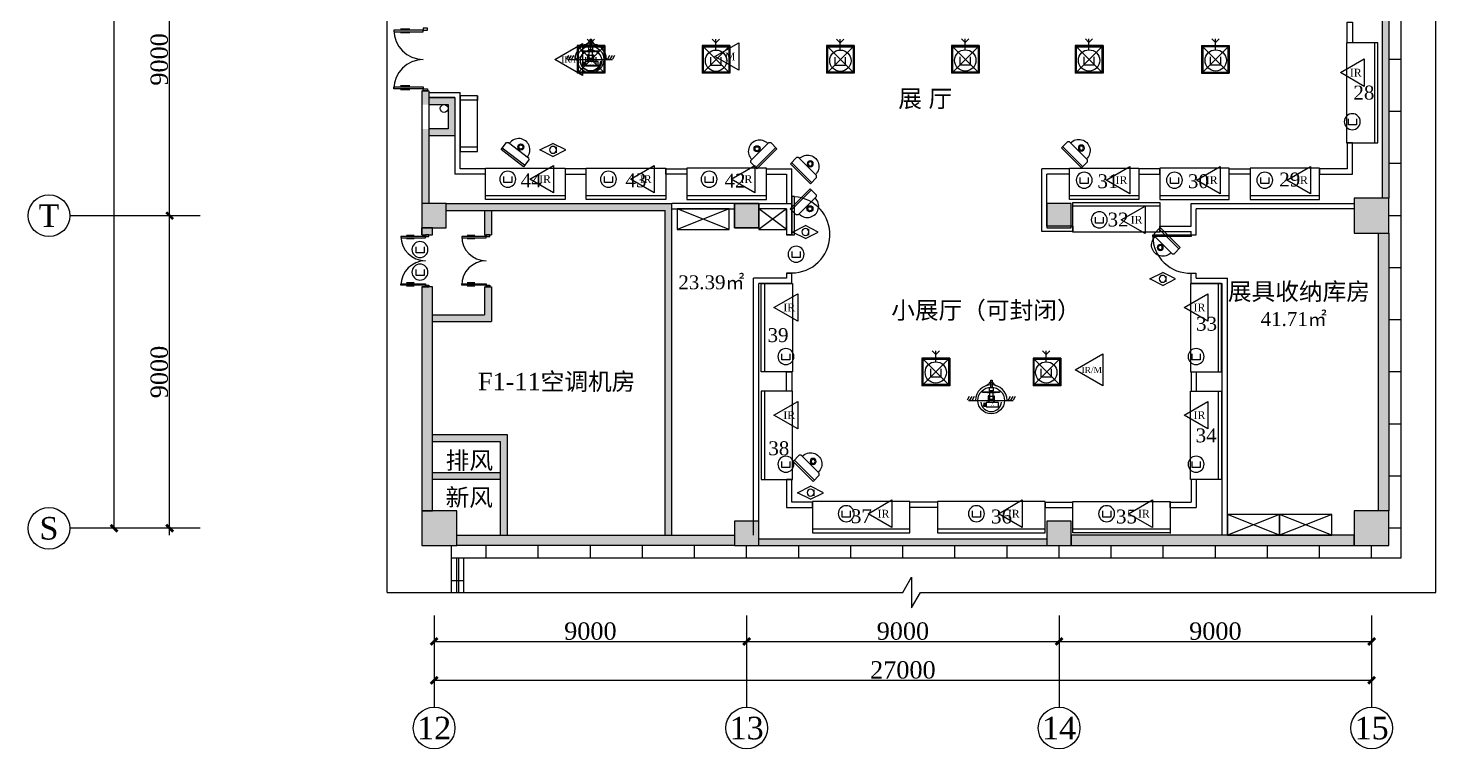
# Model space of a CAD drawing. Header units: millimetres. Extents: x 99 to 564, y 30 to 390.
# Drawn here: x 98.6 to 368.9, y 30 to 168.4 of the extents above; entities that cross this region are included whole.
import ezdxf
from ezdxf.enums import TextEntityAlignment as Align

# ---------------------------------------------------------------- set-up
doc = ezdxf.new("R2010")
doc.units = ezdxf.units.MM
doc.header["$LTSCALE"] = 0.1
for name, color, linetype in [('二期前端-报警吸顶双鉴', 4, 'Continuous'), ('二期前端-报警微波', 181, 'Continuous'), ('二期前端-报警被动红外', 1, 'Continuous'), ('二期前端-报警门磁', 5, 'Continuous'), ('二期前端-无线门磁', 241, 'Continuous'), ('二期前端-视频球机', 30, 'Continuous'), ('二期前端-视频监听', 21, 'Continuous'), ('二期前端-视频红外半球', 3, 'Continuous'), ('墙体柱芯', 252, 'Continuous'), ('展柜', 253, 'Continuous'), ('标尺', 3, 'Continuous')]:
    doc.layers.add(name, color=color, linetype=linetype)
doc.styles.get("Standard").update_dxf_attribs({"font": 'times.ttf'})

# ---------------------------------------------------------------- blocks, each defined once
blk = doc.blocks.new('门磁开关')
at = {"ltscale": 100}
for p, q in [((-3.9, 2.7), (-3.9, -3.2)), ((3.8, -3.2), (3.8, 2.7)), ((-3.9, -3.2), (3.8, -3.2))]:
    blk.add_line(p, q, dxfattribs=at)
blk.add_circle((0, 0), 7.74, dxfattribs=at)
blk = doc.blocks.new('A$C4DA850C4')
at = {"ltscale": 20}
blk.add_lwpolyline([(0, 2.64), (4.56, 5.27), (4.56, 0)], close=True, dxfattribs=at)
blk.add_text('IR', height=1.5, dxfattribs=at).set_placement((2.94, 2.64), align=Align.MIDDLE_CENTER)
blk = doc.blocks.new('A$C078C5716')
at = {"ltscale": 20}
blk.add_lwpolyline([(0.1, 3.66), (5.43, 6.74), (5.43, 0.59)], close=True, dxfattribs=at)
blk.add_text('IR/M', height=1.2, dxfattribs=at).set_placement((3.3, 3.66), align=Align.MIDDLE_CENTER)
blk = doc.blocks.new('半球固定摄像机')
for p, q in [((-11, 0), (11, 0)), ((-11, -6.7), (-11, 0)), ((11, 0), (11, -6.7)), ((-11, -1.4), (11, -1.4)), ((-9.9, -7.8), (-11, -6.7)), ((9.9, -7.8), (-9.9, -7.8)), ((11, -6.7), (9.9, -7.8))]:
    blk.add_line(p, q)
for radius in [2.35, 1.57]:
    blk.add_circle((0, -10.9), radius)
blk.add_arc((0, -8.1), 8.77, 177.873, 2.127)
blk = doc.blocks.new('监听头')
for p, q in [((12.8, 6.4), (0, 0)), ((0, 0), (12.8, -6.4)), ((12.8, 6.4), (25.6, 0)), ((25.6, 0), (12.8, -6.4)), ((16.3, 2.9), (16.3, -2.9))]:
    blk.add_line(p, q)
blk.add_circle((12.9, -0.1), 3.43)
blk = doc.blocks.new('室内彩色球型摄像机')
for p, q in [((-2.3, 17), (-4.8, 15.5)), ((-1.5, 18.6), (-2.3, 17)), ((0.2, 18.6), (-1.5, 18.6)), ((0.2, 18.6), (1.9, 18.6)), ((1.9, 18.6), (2.7, 17)), ((2.7, 17), (5.3, 15.5)), ((-21.7, 4.7), (-23.7, 1.3)), ((-22.4, 1), (21.8, 1)), ((-19.2, 4.7), (-21.3, 1.3)), ((-16.8, 4.7), (-18.9, 1.3)), ((-2.9, 5.6), (-2.9, -1.2)), ((-1.7, 5.6), (-2.9, 5.6)), ((-2.4, 5.1), (-2.4, -0.8)), ((-1.7, 5.1), (-2.4, 5.1)), ((-1.7, 5.1), (1.9, 5.1)), ((1.9, 5.6), (3, 5.6)), ((2.5, 5.1), (1.9, 5.1)), ((2.5, -0.8), (2.5, 5.1)), ((3, 5.6), (3, -1.2)), ((18.8, 4.7), (16.8, 1.3)), ((21.3, 4.7), (19.2, 1.3)), ((23.7, 4.7), (21.7, 1.3)), ((-7.4, -1.5), (-7.4, -3.4)), ((-6.5, -2.1), (-7.4, -1.5)), ((-7.4, -5.2), (-7.4, -3.4)), ((-6.5, -4.6), (-7.4, -5.2))]:
    blk.add_line(p, q)
for points in [[(-0.4, 13.8), (-0.4, 20.9), (0.9, 20.9), (0.9, 13.8)], [(-8.5, 8.7), (-8.5, 9.5), (8.3, 9.5), (8.3, 8.7)], [(-3.6, 8.3), (-3.6, 8.7), (3.8, 8.7), (3.8, 8.3)], [(-2.4, 1.8), (-2.4, -0.8), (2.5, -0.8), (2.5, 1.8)], [(-1.7, 10.3), (-1.7, 13.8), (1.9, 13.8), (1.9, 10.3)], [(-1.7, 8.3), (-1.7, 1.8), (1.9, 1.8), (1.9, 8.3)], [(-1.2, 9.5), (-1.2, 10.2), (1.6, 10.2), (1.6, 9.5)], [(-6.5, -2.1), (-6.5, -4.6), (-5, -4.6), (-5, -2.1)], [(-5, -1.2), (-5, -5.3), (7.4, -5.3), (7.4, -1.2)]]:
    blk.add_lwpolyline(points, close=True)
at = {"const_width": 0.357}
for points in [[(-0.1, -4.2, 1), (0.4, -4.2, 1)], [(1, -2.4, 1), (1.5, -2.4, 1)], [(2.6, -4.2, -1), (2.2, -4.2, -1)]]:
    blk.add_lwpolyline(points, format="xyb", close=True, dxfattribs=at)
blk.add_circle((0, 0.9), 13.2)
for centre, radius, start, end in [((0.1, 0.8), 15.6, 0.5284, 179.4716), ((0, 0), 10.1, 183.6272, 356.3728)]:
    blk.add_arc(centre, radius, start, end)
blk = doc.blocks.new('A$C69C979D4')
at = {"ltscale": 20}
blk.add_lwpolyline([(0, 2.64), (4.56, 5.27), (4.56, 0)], close=True, dxfattribs=at)
blk.add_text('M', height=1.5, dxfattribs=at).set_placement((2.94, 2.64), align=Align.MIDDLE_CENTER)

msp = doc.modelspace()

# ---------------------------------------------------------------- hatches: boundary and pattern name
at = {"layer": '墙体柱芯'}
h = msp.add_hatch(color=256, dxfattribs=at)
h.dxf.hatch_style = 1
h.paths.add_polyline_path([(359.92, 189.05), (358.59, 189.05), (358.59, 135.72), (359.92, 135.72)])
h = msp.add_hatch(color=256, dxfattribs=at)
h.dxf.hatch_style = 1
h.paths.add_polyline_path([(175.59, 149.05), (174.25, 149.05), (174.25, 134.72), (175.59, 134.72)])
h.paths.add_polyline_path([(175.59, 156.38), (174.25, 156.38), (174.25, 153.72), (175.59, 153.72)])
h.paths.add_polyline_path([(176.59, 155.05), (175.59, 155.05), (175.59, 153.72), (175.85, 153.72), (176.59, 153.72)])
h.paths.add_polyline_path([(180.59, 155.05), (176.59, 155.05), (176.59, 153.72), (179.25, 153.72), (179.25, 149.05), (176.59, 149.05), (176.59, 147.72), (180.59, 147.72)])
h.paths.add_polyline_path([(176.59, 149.05), (175.59, 149.05), (175.59, 147.72), (176.59, 147.72)])
h = msp.add_hatch(color=256, dxfattribs=at)
h.dxf.hatch_style = 1
h.paths.add_polyline_path([(187.59, 132.38), (186.25, 132.38), (186.25, 128.72), (187.59, 128.72)])
h.paths.add_polyline_path([(187.59, 118.72), (186.25, 118.72), (186.25, 113.38), (176.59, 113.38), (176.59, 112.05), (187.59, 112.05)])
h.paths.add_polyline_path([(187.59, 133.38), (186.25, 133.38), (186.25, 132.38), (187.59, 132.38)])
h.paths.add_polyline_path([(176.59, 113.38), (176.25, 113.38), (176.25, 112.05), (176.59, 112.05)])
h = msp.add_hatch(color=256, dxfattribs=at)
h.dxf.hatch_style = 1
h.paths.add_polyline_path([(222.25, 132.38), (220.92, 132.38), (220.92, 72.38), (222.25, 72.38)])
h.paths.add_polyline_path([(222.25, 134.72), (178.92, 134.72), (178.92, 133.38), (220.92, 133.38), (220.92, 132.38), (222.25, 132.38)])
h.paths.add_polyline_path([(222.25, 72.38), (220.92, 72.38), (220.92, 71.05), (222.25, 71.05)])
h = msp.add_hatch(color=256, dxfattribs=at)
h.dxf.hatch_style = 1
h.paths.add_polyline_path([(174.25, 130.05), (174.25, 128.72), (176.25, 128.72), (176.25, 130.05)])
h.paths.add_polyline_path([(176.25, 118.72), (174.25, 118.72), (174.25, 75.72), (176.25, 75.72)])
at = {"layer": '墙体柱芯', "ltscale": 0.1}
for points in [[(359.92, 75.72), (357.92, 75.72), (357.92, 129.05), (359.92, 129.05)], [(180.92, 69.05), (180.92, 71.05), (234.25, 71.05), (234.25, 69.05)], [(353.25, 69.05), (353.25, 71.05), (298.92, 71.05), (298.92, 69.05)]]:
    msp.add_hatch(color=256, dxfattribs=at).paths.add_polyline_path(points)
at = {"layer": '墙体柱芯'}
h = msp.add_hatch(color=256, dxfattribs=at)
h.dxf.hatch_style = 1
h.paths.add_polyline_path([(176.59, 90.38), (176.25, 90.38), (176.25, 89.05), (176.59, 89.05)])
h.paths.add_polyline_path([(176.59, 83.05), (176.25, 83.05), (176.25, 81.72), (176.59, 81.72)])
h = msp.add_hatch(color=256, dxfattribs=at)
h.dxf.hatch_style = 1
h.paths.add_polyline_path([(190.59, 90.38), (176.59, 90.38), (176.59, 89.05), (189.25, 89.05), (189.25, 72.38), (190.59, 72.38)])
h.paths.add_polyline_path([(189.25, 83.05), (176.59, 83.05), (176.59, 81.72), (189.25, 81.72)], flags=17)
h.paths.add_polyline_path([(190.59, 72.38), (189.25, 72.38), (189.25, 71.05), (190.59, 71.05)])
h = msp.add_hatch(color=256, dxfattribs=at)
h.dxf.hatch_style = 1
h.paths.add_polyline_path([(294.25, 69.05), (294.25, 70.38), (238.92, 70.38), (238.92, 69.05)])

# ---------------------------------------------------------------- linework, layer by layer
at = {"ltscale": 0.1}
for p, q in [((362.25, 66.72), (362.25, 378.05)), ((171.92, 168.2), (170.12, 168.2)), ((171.92, 167.48), (170.12, 167.48)), ((362.25, 162.38), (359.92, 162.38)), ((171.92, 157.28), (170.12, 157.28)), ((171.92, 156.56), (170.12, 156.56)), ((362.25, 152.38), (359.92, 152.38)), ((362.25, 142.38), (359.92, 142.38)), ((362.25, 132.38), (359.92, 132.38)), ((172.75, 128.57), (171.25, 128.57)), ((172.75, 127.97), (171.25, 127.97)), ((184.42, 128.57), (182.92, 128.57)), ((184.42, 127.97), (182.92, 127.97)), ((362.25, 122.38), (359.92, 122.38)), ((172.75, 119.47), (171.25, 119.47)), ((184.42, 119.47), (182.92, 119.47)), ((172.75, 118.87), (171.25, 118.87)), ((184.42, 118.87), (182.92, 118.87)), ((362.25, 112.38), (359.92, 112.38)), ((362.25, 102.38), (359.92, 102.38)), ((362.25, 92.38), (359.92, 92.38)), ((362.25, 82.38), (359.92, 82.38)), ((362.25, 72.38), (359.92, 72.38)), ((179.92, 66.72), (179.92, 69.05)), ((179.92, 66.72), (179.92, 69.05)), ((179.92, 66.72), (179.92, 68.38)), ((186.59, 66.72), (186.59, 69.05)), ((196.59, 66.72), (196.59, 69.05)), ((206.59, 66.72), (206.59, 69.05)), ((216.59, 66.72), (216.59, 69.05)), ((226.59, 66.72), (226.59, 69.05)), ((236.59, 66.72), (236.59, 69.05)), ((246.59, 66.72), (246.59, 69.05)), ((256.59, 66.72), (256.59, 69.05)), ((266.59, 66.72), (266.59, 69.05)), ((276.59, 66.72), (276.59, 69.05)), ((286.59, 66.72), (286.59, 69.05)), ((296.59, 66.72), (296.59, 69.05)), ((306.59, 66.72), (306.59, 69.05)), ((316.59, 66.72), (316.59, 69.05)), ((326.59, 66.72), (326.59, 69.05)), ((336.59, 66.72), (336.59, 69.05)), ((346.59, 66.72), (346.59, 69.05)), ((356.59, 66.72), (356.59, 69.05)), ((179.92, 66.72), (362.25, 66.72)), ((179.92, 62.38), (182.25, 62.38))]:
    msp.add_line(p, q, dxfattribs=at)
for p, q in [((167.59, 60.05), (167.59, 220.7)), ((368.92, 60.05), (368.92, 220.7)), ((358.59, 189.05), (358.59, 135.72)), ((359.92, 189.05), (359.92, 135.72)), ((174.25, 156.38), (174.25, 134.72)), ((175.59, 156.38), (175.59, 134.72)), ((175.59, 155.05), (180.59, 155.05)), ((180.59, 155.05), (180.59, 147.72)), ((175.59, 153.72), (179.25, 153.72)), ((179.25, 153.72), (179.25, 149.05)), ((179.25, 149.05), (175.59, 149.05)), ((180.59, 147.72), (175.59, 147.72)), ((245.75, 136.05), (245.25, 136.05)), ((245.25, 136.05), (245.25, 128.72)), ((245.75, 128.72), (245.75, 136.05)), ((353.25, 135.72), (353.25, 129.05)), ((359.92, 135.72), (353.25, 135.72)), ((359.92, 129.05), (359.92, 135.72)), ((174.25, 134.72), (174.25, 130.05)), ((178.92, 134.72), (174.25, 134.72)), ((178.92, 134.72), (222.25, 134.72)), ((178.92, 130.05), (178.92, 134.72)), ((178.92, 133.38), (220.92, 133.38)), ((186.25, 133.38), (186.25, 128.72)), ((187.59, 133.38), (187.59, 128.72)), ((220.92, 71.05), (220.92, 133.38)), ((238.92, 134.72), (222.25, 134.72)), ((222.25, 71.05), (222.25, 134.72)), ((222.25, 133.72), (234.25, 133.72)), ((234.25, 134.72), (238.92, 134.72)), ((234.25, 130.05), (234.25, 134.72)), ((234.25, 134.72), (234.25, 130.05)), ((238.92, 134.72), (234.25, 134.72)), ((238.92, 134.72), (245.25, 134.72)), ((238.92, 134.72), (238.92, 130.05)), ((238.92, 130.05), (238.92, 134.72)), ((244.25, 133.72), (238.92, 133.72)), ((244.25, 133.72), (244.25, 128.72)), ((245.25, 134.72), (245.25, 128.72)), ((294.25, 134.72), (294.25, 130.05)), ((298.92, 134.72), (294.25, 134.72)), ((298.92, 130.05), (298.92, 134.72)), ((321.92, 130.38), (321.92, 134.72)), ((321.92, 134.72), (353.25, 134.72)), ((322.92, 128.72), (322.92, 133.72)), ((353.25, 133.72), (322.92, 133.72)), ((174.25, 130.05), (178.92, 130.05)), ((174.25, 130.05), (174.25, 128.72)), ((176.25, 130.05), (174.25, 130.05)), ((176.25, 128.72), (176.25, 130.05)), ((238.92, 130.05), (234.25, 130.05)), ((234.25, 130.05), (238.92, 130.05)), ((294.25, 130.05), (298.92, 130.05)), ((315.92, 130.38), (321.92, 130.38)), ((174.25, 128.72), (176.25, 128.72)), ((186.25, 128.72), (187.59, 128.72)), ((244.25, 128.72), (245.25, 128.72)), ((245.25, 128.72), (244.25, 128.72)), ((245.25, 128.72), (245.75, 128.72)), ((314.59, 128.38), (314.59, 128.72)), ((314.59, 128.72), (321.92, 128.72)), ((321.92, 128.38), (314.59, 128.38)), ((315.92, 129.38), (321.92, 129.38)), ((321.92, 128.72), (321.92, 129.38)), ((321.92, 128.72), (322.92, 128.72)), ((321.92, 128.72), (321.92, 128.38)), ((353.25, 129.05), (359.92, 129.05)), ((357.92, 75.72), (357.92, 129.05)), ((357.92, 129.05), (359.92, 129.05)), ((359.92, 129.05), (359.92, 75.72)), ((237.92, 71.05), (237.92, 120.38)), ((238.92, 71.05), (238.92, 119.38)), ((245.25, 119.38), (238.92, 119.38)), ((244.25, 121.38), (245.25, 121.38)), ((321.92, 119.38), (321.92, 121.38)), ((321.92, 121.38), (322.92, 121.38)), ((321.92, 121.38), (322.92, 121.38)), ((321.92, 121.38), (322.92, 121.38)), ((321.92, 119.38), (327.92, 119.38)), ((322.92, 120.38), (328.92, 120.38)), ((327.92, 71.05), (327.92, 119.38)), ((328.92, 71.05), (328.92, 120.38)), ((176.25, 118.72), (174.25, 118.72)), ((174.25, 118.72), (174.25, 75.72)), ((176.25, 75.72), (176.25, 118.72)), ((186.25, 118.72), (186.25, 113.38)), ((186.25, 118.72), (187.59, 118.72)), ((187.59, 118.72), (187.59, 112.05)), ((176.25, 113.38), (186.25, 113.38)), ((176.25, 112.05), (187.59, 112.05)), ((176.25, 90.38), (190.59, 90.38)), ((190.59, 90.38), (190.59, 71.05)), ((176.25, 89.05), (189.25, 89.05)), ((189.25, 89.05), (189.25, 71.05)), ((189.25, 83.05), (176.25, 83.05)), ((189.25, 81.72), (176.25, 81.72)), ((174.25, 75.72), (174.25, 69.05)), ((180.92, 75.72), (174.25, 75.72)), ((174.25, 75.72), (176.25, 75.72)), ((180.92, 69.05), (180.92, 75.72)), ((353.25, 75.72), (353.25, 69.05)), ((359.92, 75.72), (353.25, 75.72)), ((359.92, 75.72), (357.92, 75.72)), ((359.92, 69.05), (359.92, 75.72)), ((234.25, 73.72), (234.25, 69.05)), ((238.92, 73.72), (234.25, 73.72)), ((238.92, 69.05), (238.92, 73.72)), ((294.25, 73.72), (294.25, 69.05)), ((298.92, 73.72), (294.25, 73.72)), ((298.92, 69.05), (298.92, 73.72)), ((180.92, 69.05), (180.92, 71.05)), ((180.92, 71.05), (234.25, 71.05)), ((234.25, 71.05), (234.25, 69.05)), ((238.92, 70.38), (294.25, 70.38)), ((353.25, 71.05), (298.92, 71.05)), ((298.92, 71.05), (298.92, 69.05)), ((353.25, 69.05), (353.25, 71.05)), ((174.25, 69.05), (180.92, 69.05)), ((234.25, 69.05), (180.92, 69.05)), ((234.25, 69.05), (238.92, 69.05)), ((238.92, 69.05), (294.25, 69.05)), ((294.25, 69.05), (298.92, 69.05)), ((298.92, 69.05), (353.25, 69.05)), ((353.25, 69.05), (359.92, 69.05)), ((266.57, 60.05), (268.25, 63.02)), ((268.25, 63.02), (268.25, 57.08)), ((167.59, 60.05), (266.57, 60.05)), ((268.25, 57.08), (269.94, 60.05)), ((269.94, 60.05), (368.92, 60.05))]:
    msp.add_line(p, q)
for points in [[(174.51, 168.02), (168.87, 168.02), (168.87, 167.66), (174.51, 167.66)], [(175.33, 168.38), (174.51, 168.38), (174.51, 168.02), (175.33, 168.02)], [(174.51, 156.74), (168.87, 156.74), (168.87, 157.1), (174.51, 157.1)], [(175.33, 156.38), (174.51, 156.38), (174.51, 156.74), (175.33, 156.74)], [(174.91, 128.42), (170.21, 128.42), (170.21, 128.12), (174.91, 128.12)], [(175.59, 128.72), (174.91, 128.72), (174.91, 128.42), (175.59, 128.42)], [(186.58, 128.42), (181.88, 128.42), (181.88, 128.12), (186.58, 128.12)], [(187.26, 128.72), (186.58, 128.72), (186.58, 128.42), (187.26, 128.42)], [(174.91, 119.02), (170.21, 119.02), (170.21, 119.32), (174.91, 119.32)], [(175.59, 118.72), (174.91, 118.72), (174.91, 119.02), (175.59, 119.02)], [(186.58, 119.02), (181.88, 119.02), (181.88, 119.32), (186.58, 119.32)], [(187.26, 118.72), (186.58, 118.72), (186.58, 119.02), (187.26, 119.02)]]:
    msp.add_lwpolyline(points, close=True, dxfattribs=at)
msp.add_lwpolyline([(245.25, 119.38), (245.25, 121.38), (244.25, 121.38), (244.25, 120.38), (237.92, 120.38)])
for points in [[(179.92, 60.05), (179.92, 66.72), (182.25, 66.72), (182.25, 60.05)], [(180.92, 60.05), (180.92, 66.72), (181.25, 66.72), (181.25, 60.05)]]:
    msp.add_lwpolyline(points, dxfattribs=at)
for centre, radius, start, end in [((174.51, 168.02), 5.64, 180, 270), ((174.51, 156.74), 5.64, 90, 180), ((174.91, 128.42), 4.7, 180, 270), ((186.58, 128.42), 4.7, 180, 270), ((174.91, 119.02), 4.7, 90, 180), ((186.58, 119.02), 4.7, 90, 180)]:
    msp.add_arc(centre, radius, start, end, dxfattribs=at)
for centre, radius, start, end in [((245.25, 128.72), 7.33, 270, 86.0887), ((321.64, 128.43), 7.06, 180.4044, 272.2601)]:
    msp.add_arc(centre, radius, start, end)
at = {"layer": '二期前端-无线门磁'}
for p, q in [((205.99, 166.28), (206.7, 165.58)), ((206.7, 165.58), (207.4, 166.28)), ((206.7, 164.16), (206.7, 166.28)), ((229.99, 166.28), (230.7, 165.58)), ((230.7, 165.58), (231.4, 166.28)), ((230.7, 164.16), (230.7, 166.28)), ((253.86, 166.28), (254.56, 165.58)), ((254.56, 165.58), (255.26, 166.28)), ((254.56, 164.16), (254.56, 166.28)), ((277.85, 166.34), (278.55, 165.63)), ((278.55, 165.63), (279.25, 166.34)), ((278.55, 164.22), (278.55, 166.34)), ((301.62, 166.34), (302.32, 165.63)), ((302.32, 165.63), (303.02, 166.34)), ((302.32, 164.22), (302.32, 166.34)), ((325.93, 166.34), (326.63, 165.64)), ((326.63, 165.64), (327.33, 166.34)), ((326.63, 164.23), (326.63, 166.34)), ((272.19, 106.45), (272.89, 105.75)), ((272.89, 105.75), (273.59, 106.45)), ((272.89, 104.34), (272.89, 106.45)), ((293.41, 106.45), (294.11, 105.75)), ((294.11, 105.75), (294.81, 106.45)), ((294.11, 104.34), (294.11, 106.45))]:
    msp.add_line(p, q, dxfattribs=at)
at = {"layer": '墙体柱芯'}
msp.add_line((174.25, 118.72), (174.25, 74.72), dxfattribs=at)
for points in [[(359.92, 135.72), (359.92, 129.05), (353.25, 135.72), (353.25, 129.05)], [(178.92, 134.72), (178.92, 130.05), (174.25, 134.72), (174.25, 130.05)], [(238.92, 134.72), (238.92, 130.05), (234.25, 134.72), (234.25, 130.05)], [(298.92, 134.72), (298.92, 130.05), (294.25, 134.72), (294.25, 130.05)], [(180.92, 75.72), (180.92, 69.05), (174.25, 75.72), (174.25, 69.05)], [(359.92, 75.72), (359.92, 69.05), (353.25, 75.72), (353.25, 69.05)], [(238.92, 73.72), (238.92, 69.05), (234.25, 73.72), (234.25, 69.05)], [(298.92, 73.72), (298.92, 69.05), (294.25, 73.72), (294.25, 69.05)]]:
    msp.add_solid(points, dxfattribs=at)
at = {"layer": '展柜'}
for p, q in [((204.05, 165.05), (204.05, 159.72)), ((209.39, 165.05), (204.05, 165.05)), ((204.19, 164.92), (204.19, 159.85)), ((209.25, 164.92), (204.19, 164.92)), ((209.25, 164.92), (209.25, 159.85)), ((209.39, 165.05), (209.39, 159.72)), ((228.05, 165.05), (228.05, 159.72)), ((233.39, 165.05), (228.05, 165.05)), ((228.19, 164.92), (228.19, 159.85)), ((233.25, 164.92), (228.19, 164.92)), ((233.25, 164.92), (233.25, 159.85)), ((233.39, 165.05), (233.39, 159.72)), ((251.92, 165.05), (251.92, 159.72)), ((257.25, 165.05), (251.92, 165.05)), ((252.05, 164.92), (252.05, 159.85)), ((257.12, 164.92), (252.05, 164.92)), ((257.12, 164.92), (257.12, 159.85)), ((257.25, 165.05), (257.25, 159.72)), ((275.92, 165.05), (275.92, 159.72)), ((281.25, 165.05), (275.92, 165.05)), ((276.05, 164.92), (276.05, 159.85)), ((281.12, 164.92), (276.05, 164.92)), ((281.12, 164.92), (281.12, 159.85)), ((281.25, 165.05), (281.25, 159.72)), ((299.69, 165.05), (299.69, 159.72)), ((305.02, 165.05), (299.69, 165.05)), ((299.82, 164.92), (299.82, 159.85)), ((304.89, 164.92), (299.82, 164.92)), ((304.89, 164.92), (304.89, 159.85)), ((305.02, 165.05), (305.02, 159.72)), ((323.92, 165.05), (329.25, 165.05)), ((323.92, 165.05), (323.92, 159.72)), ((324.05, 164.92), (329.12, 164.92)), ((324.05, 164.92), (324.05, 159.85)), ((329.12, 164.92), (329.12, 159.85)), ((329.25, 165.05), (329.25, 159.72)), ((357.12, 165.55), (357.12, 146.38)), ((209.15, 159.95), (204.29, 164.82)), ((204.29, 159.95), (209.15, 164.82)), ((233.15, 159.95), (228.29, 164.82)), ((228.29, 159.95), (233.15, 164.82)), ((257.02, 159.95), (252.15, 164.82)), ((252.15, 159.95), (257.02, 164.82)), ((281.02, 159.95), (276.15, 164.82)), ((276.15, 159.95), (281.02, 164.82)), ((304.79, 159.95), (299.92, 164.82)), ((299.92, 159.95), (304.79, 164.82)), ((324.15, 159.95), (329.02, 164.82)), ((329.02, 159.95), (324.15, 164.82)), ((209.39, 159.72), (204.05, 159.72)), ((209.25, 159.85), (204.19, 159.85)), ((233.39, 159.72), (228.05, 159.72)), ((233.25, 159.85), (228.19, 159.85)), ((257.25, 159.72), (251.92, 159.72)), ((257.12, 159.85), (252.05, 159.85)), ((281.25, 159.72), (275.92, 159.72)), ((281.12, 159.85), (276.05, 159.85)), ((305.02, 159.72), (299.69, 159.72)), ((304.89, 159.85), (299.82, 159.85)), ((323.92, 159.72), (329.25, 159.72)), ((324.05, 159.85), (329.12, 159.85)), ((175.59, 156.05), (181.59, 156.05)), ((180.59, 155.05), (175.59, 155.05)), ((180.59, 155.05), (180.59, 140.38)), ((181.59, 141.38), (181.59, 156.05)), ((184.92, 154.58), (181.59, 154.58)), ((184.92, 155.38), (184.92, 154.58)), ((180.59, 148.72), (180.59, 148.05)), ((184.92, 145.52), (181.59, 145.52)), ((186.42, 141.38), (181.59, 141.38)), ((186.42, 141.38), (181.59, 141.38)), ((186.42, 140.38), (186.42, 141.38)), ((240.42, 140.38), (240.42, 141.38)), ((240.42, 141.38), (245.25, 141.38)), ((245.25, 128.72), (245.25, 141.38)), ((298.59, 141.38), (293.25, 141.38)), ((293.25, 129.38), (293.25, 141.38)), ((298.59, 140.38), (298.59, 141.38)), ((186.42, 140.38), (180.59, 140.38)), ((186.42, 140.38), (180.59, 140.38)), ((240.42, 140.38), (244.25, 140.38)), ((244.25, 140.38), (244.25, 134.72)), ((298.59, 140.38), (294.25, 140.38)), ((294.25, 130.38), (294.25, 140.38)), ((201.75, 136.18), (186.42, 136.18)), ((221.09, 136.18), (205.75, 136.18)), ((240.42, 136.18), (225.09, 136.18)), ((311.92, 136.18), (298.59, 136.18)), ((329.25, 136.18), (315.92, 136.18)), ((346.59, 136.18), (333.25, 136.18)), ((233.25, 129.72), (223.25, 133.72)), ((233.25, 133.72), (223.25, 129.72)), ((238.92, 134.72), (238.92, 130.05)), ((244.25, 129.72), (238.92, 133.72)), ((244.25, 133.72), (238.92, 129.72)), ((299.25, 134.25), (315.92, 134.25)), ((294.25, 131.38), (294.25, 130.38)), ((299.25, 130.38), (294.25, 130.38)), ((299.25, 130.38), (299.25, 129.38)), ((315.92, 129.38), (315.92, 130.38)), ((299.25, 129.38), (293.25, 129.38)), ((245.25, 119.38), (239.59, 119.38)), ((240.05, 102.38), (240.05, 119.38)), ((322.92, 120.38), (322.92, 121.38)), ((327.12, 119.38), (327.12, 102.38)), ((270.25, 105.05), (270.25, 99.72)), ((275.59, 105.05), (270.25, 105.05)), ((270.39, 104.92), (270.39, 99.85)), ((275.45, 104.92), (270.39, 104.92)), ((275.35, 99.95), (270.49, 104.82)), ((270.49, 99.95), (275.35, 104.82)), ((275.45, 104.92), (275.45, 99.85)), ((275.59, 105.05), (275.59, 99.72)), ((291.59, 105.05), (291.59, 99.72)), ((296.92, 105.05), (291.59, 105.05)), ((291.72, 104.92), (291.72, 99.85)), ((296.79, 104.92), (291.72, 104.92)), ((296.69, 99.95), (291.82, 104.82)), ((291.82, 99.95), (296.69, 104.82)), ((296.79, 104.92), (296.79, 99.85)), ((296.92, 105.05), (296.92, 99.72)), ((321.92, 102.38), (322.92, 102.38)), ((321.92, 102.38), (321.92, 98.72)), ((322.92, 102.38), (322.92, 98.72)), ((240.05, 81.72), (240.05, 98.72)), ((275.59, 99.72), (270.25, 99.72)), ((275.45, 99.85), (270.39, 99.85)), ((296.92, 99.72), (291.59, 99.72)), ((296.79, 99.85), (291.72, 99.85)), ((321.92, 98.72), (322.92, 98.72)), ((327.12, 98.72), (327.12, 81.72)), ((321.92, 81.72), (321.92, 77.38)), ((322.92, 81.72), (321.92, 81.72)), ((322.92, 81.72), (322.92, 76.38)), ((249.25, 76.38), (249.25, 77.38)), ((249.25, 76.38), (249.25, 77.38)), ((273.25, 77.38), (267.92, 77.38)), ((267.92, 76.38), (267.92, 77.38)), ((273.25, 76.38), (267.92, 76.38)), ((273.25, 77.38), (273.25, 76.38)), ((293.92, 77.38), (299.25, 77.38)), ((293.92, 77.38), (293.92, 76.38)), ((293.92, 76.38), (299.25, 76.38)), ((299.25, 76.38), (299.25, 77.38)), ((317.92, 77.38), (321.92, 77.38)), ((317.92, 76.38), (317.92, 77.38)), ((317.92, 76.69), (317.92, 71.38)), ((317.92, 76.38), (322.92, 76.38)), ((338.92, 71.05), (328.92, 75.05)), ((338.92, 75.05), (328.92, 71.05)), ((348.92, 71.05), (338.92, 75.05)), ((348.92, 75.05), (338.92, 71.05)), ((267.92, 72.18), (249.25, 72.18)), ((293.92, 72.18), (273.25, 72.18)), ((317.92, 72.18), (299.25, 72.18))]:
    msp.add_line(p, q, dxfattribs=at)
at = {"layer": '展柜', "ltscale": 0.1}
for p, q in [((174.25, 156.38), (175.59, 156.38)), ((174.25, 128.72), (174.25, 130.05)), ((174.25, 118.72), (175.59, 118.72))]:
    msp.add_line(p, q, dxfattribs=at)
at = {"layer": '展柜'}
for points in [[(351.92, 169.55), (352.92, 169.55), (352.92, 165.55), (351.92, 165.55)], [(209.25, 164.92), (209.25, 159.85), (204.19, 159.85), (204.19, 164.92)], [(233.25, 164.92), (233.25, 159.85), (228.19, 159.85), (228.19, 164.92)], [(257.12, 164.92), (257.12, 159.85), (252.05, 159.85), (252.05, 164.92)], [(281.12, 164.92), (281.12, 159.85), (276.05, 159.85), (276.05, 164.92)], [(304.89, 164.92), (304.89, 159.85), (299.82, 159.85), (299.82, 164.92)], [(324.05, 164.92), (324.05, 159.85), (329.12, 159.85), (329.12, 164.92)], [(357.79, 165.55), (351.79, 165.55), (351.79, 146.38), (357.79, 146.38)], [(209.15, 164.82), (209.15, 159.95), (204.29, 159.95), (204.29, 164.82)], [(233.15, 164.82), (233.15, 159.95), (228.29, 159.95), (228.29, 164.82)], [(257.02, 164.82), (257.02, 159.95), (252.15, 159.95), (252.15, 164.82)], [(281.02, 164.82), (281.02, 159.95), (276.15, 159.95), (276.15, 164.82)], [(304.79, 164.82), (304.79, 159.95), (299.92, 159.95), (299.92, 164.82)], [(324.15, 164.82), (324.15, 159.95), (329.02, 159.95), (329.02, 164.82)], [(181.59, 144.72), (184.92, 144.72), (184.92, 155.38), (181.59, 155.38)], [(186.42, 141.52), (201.75, 141.52), (201.75, 135.52), (186.42, 135.52)], [(205.75, 141.38), (201.75, 141.38), (201.75, 140.38), (205.75, 140.38)], [(205.75, 141.52), (221.09, 141.52), (221.09, 135.52), (205.75, 135.52)], [(221.09, 141.38), (225.09, 141.38), (225.09, 140.38), (221.09, 140.38)], [(240.42, 141.52), (225.09, 141.52), (225.09, 135.52), (240.42, 135.52)], [(298.59, 141.52), (311.92, 141.52), (311.92, 135.52), (298.59, 135.52)], [(315.92, 141.38), (311.92, 141.38), (311.92, 140.38), (315.92, 140.38)], [(329.25, 141.52), (315.92, 141.52), (315.92, 135.52), (329.25, 135.52)], [(329.25, 141.38), (333.25, 141.38), (333.25, 140.38), (329.25, 140.38)], [(346.59, 141.52), (333.25, 141.52), (333.25, 135.52), (346.59, 135.52)], [(223.25, 133.72), (223.25, 129.72), (233.25, 129.72), (233.25, 133.72)], [(238.92, 133.72), (238.92, 129.72), (244.25, 129.72), (244.25, 133.72)], [(299.25, 134.92), (315.92, 134.92), (315.92, 129.25), (299.25, 129.25)], [(245.39, 102.38), (239.39, 102.38), (239.39, 119.38), (245.39, 119.38)], [(321.79, 102.38), (327.79, 102.38), (327.79, 119.38), (321.79, 119.38)], [(275.45, 104.92), (275.45, 99.85), (270.39, 99.85), (270.39, 104.92)], [(275.35, 104.82), (275.35, 99.95), (270.49, 99.95), (270.49, 104.82)], [(296.79, 104.92), (296.79, 99.85), (291.72, 99.85), (291.72, 104.92)], [(296.69, 104.82), (296.69, 99.95), (291.82, 99.95), (291.82, 104.82)], [(244.25, 102.38), (245.25, 102.38), (245.25, 98.72), (244.25, 98.72)], [(245.39, 98.72), (239.39, 98.72), (239.39, 81.72), (245.39, 81.72)], [(321.79, 98.72), (327.79, 98.72), (327.79, 81.72), (321.79, 81.72)], [(267.92, 77.52), (249.25, 77.52), (249.25, 71.52), (267.92, 71.52)], [(293.92, 77.52), (273.25, 77.52), (273.25, 71.52), (293.92, 71.52)], [(299.25, 77.52), (317.92, 77.52), (317.92, 71.52), (299.25, 71.52)], [(328.92, 75.05), (328.92, 71.05), (338.92, 71.05), (338.92, 75.05)], [(338.92, 75.05), (338.92, 71.05), (348.92, 71.05), (348.92, 75.05)]]:
    msp.add_lwpolyline(points, close=True, dxfattribs=at)
for points in [[(351.92, 141.38), (346.59, 141.38), (346.59, 140.38), (352.92, 140.38), (352.92, 146.38), (351.92, 146.38), (351.92, 141.38)], [(249.25, 77.38), (245.25, 77.38), (245.25, 81.72), (244.25, 81.72), (244.25, 76.38), (249.25, 76.38), (249.25, 77.38)]]:
    msp.add_lwpolyline(points, dxfattribs=at)
msp.add_circle((178.5, 152.97), 0.75, dxfattribs=at)
at = {"layer": '标尺'}
for p, q in [((115.14, 72.38), (115.14, 372.38)), ((125.8, 131.05), (125.8, 193.72)), ((125.8, 71.05), (125.8, 133.72)), ((131.64, 132.38), (106.63, 132.38)), ((131.64, 72.38), (106.63, 72.38)), ((176.59, 55.66), (176.59, 38.04)), ((236.59, 55.66), (236.59, 38.04)), ((236.59, 55.66), (236.59, 38.04)), ((296.59, 55.66), (296.59, 38.04)), ((296.59, 55.66), (296.59, 38.04)), ((356.59, 55.66), (356.59, 38.04)), ((176.59, 50.65), (236.59, 50.65)), ((236.59, 50.65), (296.59, 50.65)), ((296.59, 50.65), (356.59, 50.65)), ((176.59, 43.2), (356.59, 43.2))]:
    msp.add_line(p, q, dxfattribs=at)
at = {"layer": '标尺', "const_width": 0.533}
for points in [[(126.47, 131.72), (125.14, 133.05)], [(125.14, 133.05), (126.47, 131.72)], [(114.47, 73.05), (115.8, 71.72)], [(126.47, 71.72), (125.14, 73.05)], [(125.14, 73.05), (126.47, 71.72)], [(177.25, 51.32), (175.92, 49.99)], [(177.25, 51.32), (175.92, 49.99)], [(235.92, 49.99), (237.25, 51.32)], [(237.25, 51.32), (235.92, 49.99)], [(295.92, 49.99), (297.25, 51.32)], [(297.25, 51.32), (295.92, 49.99)], [(355.92, 49.99), (357.25, 51.32)], [(357.25, 51.32), (355.92, 49.99)], [(177.25, 43.87), (175.92, 42.53)], [(355.92, 42.53), (357.25, 43.87)]]:
    msp.add_lwpolyline(points, dxfattribs=at)
at = {"layer": '标尺'}
for centre in [(102.63, 132.38), (102.63, 72.38), (176.59, 34.04), (236.59, 34.04), (296.59, 34.04), (356.59, 34.04)]:
    msp.add_circle(centre, 4, dxfattribs=at)

# ---------------------------------------------------------------- block references
at = {"layer": '二期前端-报警吸顶双鉴'}
for p in [(199.66, 158.72), (299.55, 99.11)]:
    msp.add_blockref('A$C078C5716', p, dxfattribs=at)
at = {"layer": '二期前端-报警微波'}
msp.add_blockref('A$C69C979D4', (230.5, 160.31), dxfattribs=at)
at = {"layer": '二期前端-报警被动红外'}
for p in [(350.6, 157.2), (194.94, 136.75), (214.27, 136.75), (233.61, 136.75), (305.62, 136.57), (322.95, 136.57), (340.28, 136.57), (308.52, 128.95), (241.84, 112.12), (320.6, 112.12), (241.84, 91.45), (320.6, 91.45), (259.93, 72.54), (284.93, 72.54), (309.93, 72.54)]:
    msp.add_blockref('A$C4DA850C4', p, dxfattribs=at)
at = {"layer": '二期前端-报警门磁', "xscale": -0.1984251968505077, "yscale": 0.1984251968533499, "zscale": 0.1984251968503937}
for p in [(352.88, 150.43), (190.72, 139.39), (210.05, 139.39), (229.39, 139.39), (301.4, 139.2), (318.73, 139.2), (336.07, 139.2), (304.3, 131.59), (173.87, 125.88), (246.09, 124.98), (173.87, 121.55), (244.12, 105.34), (322.88, 105.34), (244.12, 84.68), (322.88, 84.68), (255.71, 75.18), (280.71, 75.18), (305.71, 75.18)]:
    msp.add_blockref('门磁开关', p, dxfattribs=at)
at = {"layer": '二期前端-无线门磁', "xscale": 0.2645669291339345, "yscale": 0.2645669291305239, "zscale": 0.2645669291338583}
for p in [(206.71, 162.12), (230.71, 162.12), (254.58, 162.12), (278.57, 162.18), (302.34, 162.18), (326.65, 162.18), (272.91, 102.29), (294.13, 102.29)]:
    msp.add_blockref('门磁开关', p, dxfattribs=at)
at = {"layer": '二期前端-视频球机', "xscale": 0.1943757030370534, "yscale": 0.1943757030356323, "zscale": 0.1943757030371204}
for p in [(206.61, 162.2), (283.54, 96.74)]:
    msp.add_blockref('室内彩色球型摄像机', p, dxfattribs=at)
at = {"layer": '二期前端-视频监听', "xscale": -0.1943757030370534, "yscale": 0.1943757030356323, "zscale": 0.1943757030371204, "rotation": 180}
for p in [(196.88, 145.01), (245.37, 129.24), (313.98, 120.24), (246.36, 79.2)]:
    msp.add_blockref('监听头', p, dxfattribs=at)
at = {"layer": '二期前端-视频红外半球', "zscale": 0.2468262895709466}
for p, xscale, yscale, rotation in [((191.6, 143.44), 0.2468262895686945, 0.2468262895766866, 142.4497778015185), ((240.49, 143.33), 0.2468262895687058, 0.2468262895766884, 224.9999999999813), ((298.96, 143.46), -0.2468262895686655, 0.2468262895766884, 135.0000000000094), ((246.9, 140.44), -0.2468262895686857, 0.2468262895766884, 135.000000000014), ((246.84, 135.62), 0.2468262895686856, 0.2468262895766884, 44.99999999998601), ((317.91, 128.18), -0.2468262895687058, 0.2468262895766884, 315.0000000000186), ((247.45, 83.31), -0.2468262895686856, 0.2468262895766884, 135.000000000014)]:
    msp.add_blockref('半球固定摄像机', p, dxfattribs=dict(at, xscale=xscale, yscale=yscale, rotation=rotation))

# ---------------------------------------------------------------- texts
for s, height, p in [('展 厅', 3.333, (265.71, 153.2)), ('23.39㎡', 2.667, (223.47, 118.27)), ('展具收纳库房', 3.333, (328.99, 116.18)), ('小展厅（可封闭）', 3.333, (264.35, 112.58)), ('41.71㎡', 2.667, (335.28, 111.22)), ('F1-11空调机房', 3.333, (185.01, 98.89)), ('排风', 3.333, (178.8, 83.74)), ('新风', 3.333, (178.77, 76.65))]:
    msp.add_text(s, height=height).set_placement(p)
at = {"layer": '展柜'}
for s, p in [('28', (353.09, 154.68)), ('29', (338.85, 138)), ('44', (193.2, 137.82)), ('43', (213.3, 137.85)), ('42', (232.34, 137.79)), ('31', (303.94, 137.67)), ('30', (321.31, 137.67)), ('32', (305.89, 130.31)), ('39', (240.6, 108.13)), ('33', (322.88, 110.31)), ('34', (322.8, 88.88)), ('38', (240.75, 86.41)), ('37', (256.61, 73.37)), ('36', (283.51, 73.31)), ('35', (307.51, 73.31))]:
    msp.add_text(s, height=2.667, dxfattribs=at).set_placement(p)
at = {"layer": '标尺'}
for p in [(123.8, 162.38), (123.8, 102.38)]:
    msp.add_text('9000', height=3.333, rotation=90, dxfattribs=at).set_placement(p, align=Align.MIDDLE_CENTER)
for s, height, p in [('T', 4.33, (102.63, 132.38)), ('S', 4.33, (102.63, 72.38)), ('9000', 3.333, (206.59, 52.65)), ('9000', 3.333, (266.59, 52.65)), ('9000', 3.333, (326.59, 52.65)), ('27000', 3.333, (266.59, 45.2)), ('12', 4.333, (176.59, 34.04)), ('13', 4.333, (236.59, 34.04)), ('14', 4.333, (296.59, 34.04)), ('15', 4.333, (356.59, 34.04))]:
    msp.add_text(s, height=height, dxfattribs=at).set_placement(p, align=Align.MIDDLE_CENTER)

doc.saveas('drawing.dxf')
